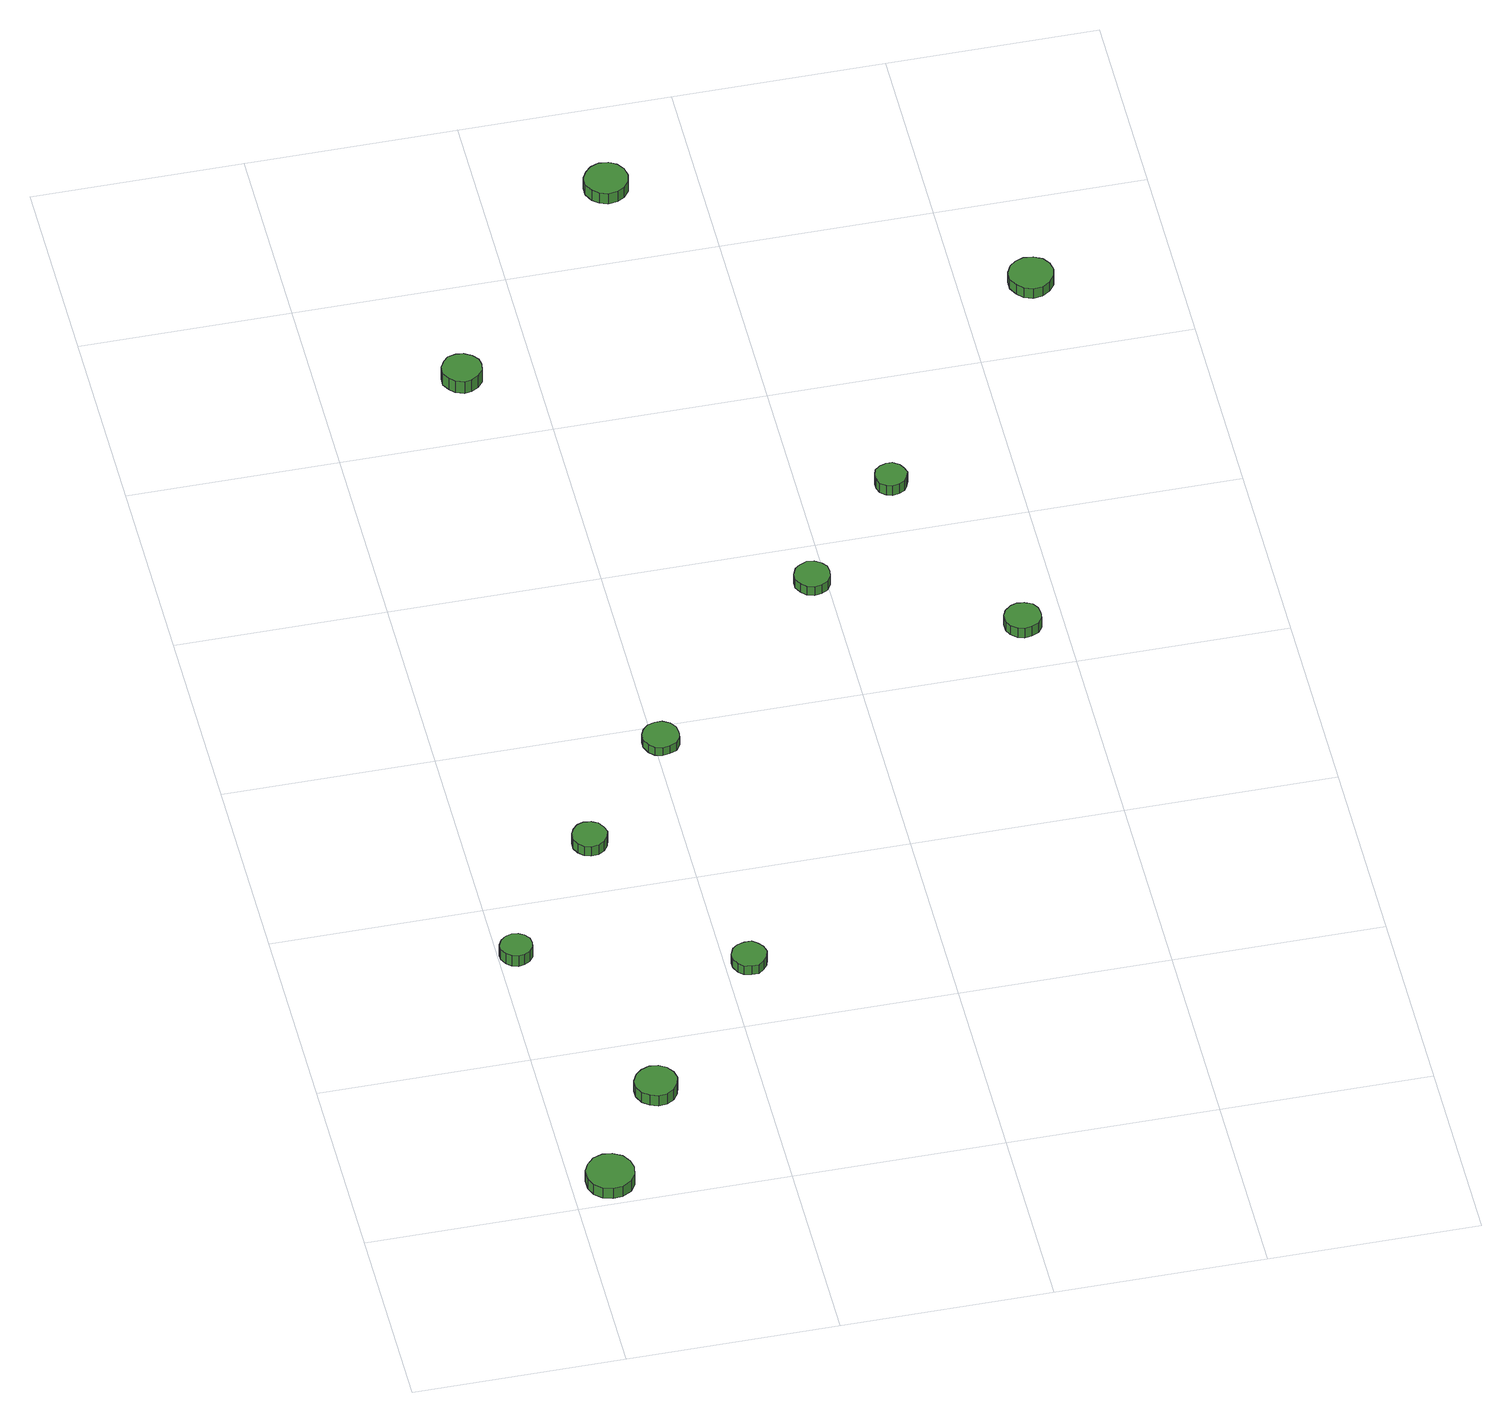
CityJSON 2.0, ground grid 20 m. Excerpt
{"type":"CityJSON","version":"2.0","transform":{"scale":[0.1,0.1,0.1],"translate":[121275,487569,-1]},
"CityObjects":{
"tree1":{"type":"SolitaryVegetationObject","attributes":{"function":"something"},"geometry":[{"type":"MultiSurface","lod":"1","boundaries":[[[0,1,2,3,4,5,6,7,8,9,10,11,12,13,14]],[[15,16,17,18,19,20,21,22,23,24,25,26,27,28,29]],[[0,29,28,1]],[[1,28,27,2]],[[2,27,26,3]],[[3,26,25,4]],[[4,25,24,5]],[[5,24,23,6]],[[6,23,22,7]],[[7,22,21,8]],[[8,21,20,9]],[[9,20,19,10]],[[10,19,18,11]],[[11,18,17,12]],[[12,17,16,13]],[[13,16,15,14]],[[14,15,29,0]]]}]},
"tree2":{"type":"SolitaryVegetationObject","attributes":{"function":"something"},"geometry":[{"type":"MultiSurface","lod":"1","boundaries":[[[30,31,32,33,34,35,36,37,38,39,40,41,42,43,44]],[[45,46,47,48,49,50,51,52,53,54,55,56,57,58,59]],[[30,59,58,31]],[[31,58,57,32]],[[32,57,56,33]],[[33,56,55,34]],[[34,55,54,35]],[[35,54,53,36]],[[36,53,52,37]],[[37,52,51,38]],[[38,51,50,39]],[[39,50,49,40]],[[40,49,48,41]],[[41,48,47,42]],[[42,47,46,43]],[[43,46,45,44]],[[44,45,59,30]]]}]},
"tree3":{"type":"SolitaryVegetationObject","attributes":{"function":"something"},"geometry":[{"type":"MultiSurface","lod":"1","boundaries":[[[60,61,62,63,64,65,66,67,68,69,70,71,72,73,74]],[[75,76,77,78,79,80,81,82,83,84,85,86,87,88,89]],[[60,89,88,61]],[[61,88,87,62]],[[62,87,86,63]],[[63,86,85,64]],[[64,85,84,65]],[[65,84,83,66]],[[66,83,82,67]],[[67,82,81,68]],[[68,81,80,69]],[[69,80,79,70]],[[70,79,78,71]],[[71,78,77,72]],[[72,77,76,73]],[[73,76,75,74]],[[74,75,89,60]]]}]},
"tree4":{"type":"SolitaryVegetationObject","attributes":{"function":"something"},"geometry":[{"type":"MultiSurface","lod":"1","boundaries":[[[90,91,92,93,94,95,96,97,98,99,100,101,102,103,104]],[[105,106,107,108,109,110,111,112,113,114,115,116,117,118,119]],[[90,119,118,91]],[[91,118,117,92]],[[92,117,116,93]],[[93,116,115,94]],[[94,115,114,95]],[[95,114,113,96]],[[96,113,112,97]],[[97,112,111,98]],[[98,111,110,99]],[[99,110,109,100]],[[100,109,108,101]],[[101,108,107,102]],[[102,107,106,103]],[[103,106,105,104]],[[104,105,119,90]]]}]},
"tree5":{"type":"SolitaryVegetationObject","attributes":{"function":"something"},"geometry":[{"type":"MultiSurface","lod":"1","boundaries":[[[120,121,122,123,124,125,126,127,128,129,130,131,132,133,134]],[[135,136,137,138,139,140,141,142,143,144,145,146,147,148,149]],[[120,149,148,121]],[[121,148,147,122]],[[122,147,146,123]],[[123,146,145,124]],[[124,145,144,125]],[[125,144,143,126]],[[126,143,142,127]],[[127,142,141,128]],[[128,141,140,129]],[[129,140,139,130]],[[130,139,138,131]],[[131,138,137,132]],[[132,137,136,133]],[[133,136,135,134]],[[134,135,149,120]]]}]},
"tree6":{"type":"SolitaryVegetationObject","attributes":{"function":"something"},"geometry":[{"type":"MultiSurface","lod":"1","boundaries":[[[150,151,152,153,154,155,156,157,158,159,160,161,162,163,164]],[[165,166,167,168,169,170,171,172,173,174,175,176,177,178,179]],[[150,179,178,151]],[[151,178,177,152]],[[152,177,176,153]],[[153,176,175,154]],[[154,175,174,155]],[[155,174,173,156]],[[156,173,172,157]],[[157,172,171,158]],[[158,171,170,159]],[[159,170,169,160]],[[160,169,168,161]],[[161,168,167,162]],[[162,167,166,163]],[[163,166,165,164]],[[164,165,179,150]]]}]},
"tree7":{"type":"SolitaryVegetationObject","attributes":{"function":"something"},"geometry":[{"type":"MultiSurface","lod":"1","boundaries":[[[180,181,182,183,184,185,186,187,188,189,190,191,192,193,194]],[[195,196,197,198,199,200,201,202,203,204,205,206,207,208,209]],[[180,209,208,181]],[[181,208,207,182]],[[182,207,206,183]],[[183,206,205,184]],[[184,205,204,185]],[[185,204,203,186]],[[186,203,202,187]],[[187,202,201,188]],[[188,201,200,189]],[[189,200,199,190]],[[190,199,198,191]],[[191,198,197,192]],[[192,197,196,193]],[[193,196,195,194]],[[194,195,209,180]]]}]},
"tree8":{"type":"SolitaryVegetationObject","attributes":{"function":"something"}},
"tree9":{"type":"SolitaryVegetationObject","attributes":{"function":"something"},"geometry":[{"type":"MultiSurface","lod":"1","boundaries":[[[210,211,212,213,214,215,216,217,218,219,220,221,222,223,224]],[[225,226,227,228,229,230,231,232,233,234,235,236,237,238,239]],[[210,239,238,211]],[[211,238,237,212]],[[212,237,236,213]],[[213,236,235,214]],[[214,235,234,215]],[[215,234,233,216]],[[216,233,232,217]],[[217,232,231,218]],[[218,231,230,219]],[[219,230,229,220]],[[220,229,228,221]],[[221,228,227,222]],[[222,227,226,223]],[[223,226,225,224]],[[224,225,239,210]]]}]},
"tree10":{"type":"SolitaryVegetationObject","attributes":{"function":"something"},"geometry":[{"type":"MultiSurface","lod":"1","boundaries":[[[240,241,242,243,244,245,246,247,248,249,250,251,252,253,254]],[[255,256,257,258,259,260,261,262,263,264,265,266,267,268,269]],[[240,269,268,241]],[[241,268,267,242]],[[242,267,266,243]],[[243,266,265,244]],[[244,265,264,245]],[[245,264,263,246]],[[246,263,262,247]],[[247,262,261,248]],[[248,261,260,249]],[[249,260,259,250]],[[250,259,258,251]],[[251,258,257,252]],[[252,257,256,253]],[[253,256,255,254]],[[254,255,269,240]]]}]},
"tree11":{"type":"SolitaryVegetationObject","attributes":{"function":"something"},"geometry":[{"type":"MultiSurface","lod":"1","boundaries":[[[270,271,272,273,274,275,276,277,278,279,280,281,282,283,284]],[[285,286,287,288,289,290,291,292,293,294,295,296,297,298,299]],[[270,299,298,271]],[[271,298,297,272]],[[272,297,296,273]],[[273,296,295,274]],[[274,295,294,275]],[[275,294,293,276]],[[276,293,292,277]],[[277,292,291,278]],[[278,291,290,279]],[[279,290,289,280]],[[280,289,288,281]],[[281,288,287,282]],[[282,287,286,283]],[[283,286,285,284]],[[284,285,299,270]]]}]},
"tree12":{"type":"SolitaryVegetationObject","attributes":{"function":"something"},"geometry":[{"type":"MultiSurface","lod":"1","boundaries":[[[300,301,302,303,304,305,306,307,308,309,310,311,312,313,314]],[[315,316,317,318,319,320,321,322,323,324,325,326,327,328,329]],[[300,329,328,301]],[[301,328,327,302]],[[302,327,326,303]],[[303,326,325,304]],[[304,325,324,305]],[[305,324,323,306]],[[306,323,322,307]],[[307,322,321,308]],[[308,321,320,309]],[[309,320,319,310]],[[310,319,318,311]],[[311,318,317,312]],[[312,317,316,313]],[[313,316,315,314]],[[314,315,329,300]]]}]},
"tree13":{"type":"SolitaryVegetationObject","attributes":{"function":"something"},"geometry":[{"type":"MultiSurface","lod":"1","boundaries":[[[330,331,332,333,334,335,336,337,338,339,340,341,342,343,344]],[[345,346,347,348,349,350,351,352,353,354,355,356,357,358,359]],[[330,359,358,331]],[[331,358,357,332]],[[332,357,356,333]],[[333,356,355,334]],[[334,355,354,335]],[[335,354,353,336]],[[336,353,352,337]],[[337,352,351,338]],[[338,351,350,339]],[[339,350,349,340]],[[340,349,348,341]],[[341,348,347,342]],[[342,347,346,343]],[[343,346,345,344]],[[344,345,359,330]]]}]}
},
"vertices":[
[59,30,19],[57,39,19],[52,47,19],[43,52,19],[34,53,19],[25,50,19],[18,43,19],[14,35,19],[14,25,19],[18,16,19],[25,10,19],[34,7,19],[43,8,19],[52,13,19],[57,20,19],[57,20,6],[52,13,6],[43,8,6],[34,7,6],[25,10,6],[18,16,6],[14,25,6],[14,35,6],[18,43,6],[25,50,6],[34,53,6],[43,52,6],[52,47,6],[57,39,6],[59,30,6],
[32,337,19],[31,343,19],[27,348,19],[22,351,19],[16,352,19],[10,350,19],[5,346,19],[2,340,19],[2,334,19],[5,328,19],[10,324,19],[16,322,19],[22,323,19],[27,326,19],[31,331,19],[31,331,6],[27,326,6],[22,323,6],[16,322,6],[10,324,6],[5,328,6],[2,334,6],[2,340,6],[5,346,6],[10,350,6],[16,352,6],[22,351,6],[27,348,6],[31,343,6],[32,337,6],
[123,136,19],[121,144,19],[116,151,19],[109,155,19],[101,156,19],[93,153,19],[87,148,19],[83,140,19],[83,132,19],[87,124,19],[93,119,19],[101,116,19],[109,117,19],[116,121,19],[121,128,19],[121,128,6],[116,121,6],[109,117,6],[101,116,6],[93,119,6],[87,124,6],[83,132,6],[83,140,6],[87,148,6],[93,153,6],[101,156,6],[109,155,6],[116,151,6],[121,144,6],[123,136,6],
[131,464,18],[129,471,18],[125,477,18],[119,480,18],[112,481,18],[106,479,18],[101,474,18],[98,468,18],[98,461,18],[101,455,18],[106,450,18],[112,448,18],[119,449,18],[125,452,18],[129,458,18],[129,458,6],[125,452,6],[119,449,6],[112,448,6],[106,450,6],[101,455,6],[98,461,6],[98,468,6],[101,474,6],[106,479,6],[112,481,6],[119,480,6],[125,477,6],[129,471,6],[131,464,6],
[239,280,18],[237,287,18],[233,292,18],[228,296,18],[221,296,18],[214,294,18],[209,290,18],[206,283,18],[206,277,18],[209,270,18],[214,266,18],[221,264,18],[228,264,18],[233,268,18],[237,273,18],[237,273,7],[233,268,7],[228,264,7],[221,264,7],[214,266,7],[209,270,7],[206,277,7],[206,283,7],[209,290,7],[214,294,7],[221,296,7],[228,296,7],[233,292,7],[237,287,7],[239,280,7],
[223,578,17],[222,585,17],[218,591,17],[211,595,17],[204,595,17],[197,593,17],[192,588,17],[189,582,17],[189,575,17],[192,568,17],[197,563,17],[204,561,17],[211,562,17],[218,565,17],[222,571,17],[222,571,7],[218,565,7],[211,562,7],[204,561,7],[197,563,7],[192,568,7],[189,575,7],[189,582,7],[192,588,7],[197,593,7],[204,595,7],[211,595,7],[218,591,7],[222,585,7],[223,578,7],
[151,1082,21],[150,1089,21],[145,1095,21],[138,1099,21],[131,1100,21],[123,1098,21],[118,1093,21],[114,1086,21],[114,1078,21],[118,1071,21],[123,1066,21],[131,1063,21],[138,1064,21],[145,1068,21],[150,1074,21],[150,1074,6],[145,1068,6],[138,1064,6],[131,1063,6],[123,1066,6],[118,1071,6],[114,1078,6],[114,1086,6],[118,1093,6],[123,1098,6],[131,1100,6],[138,1099,6],[145,1095,6],[150,1089,6],[151,1082,6],
[403,752,18],[402,759,18],[398,764,18],[392,768,18],[385,769,18],[378,766,18],[373,762,18],[370,755,18],[370,748,18],[373,742,18],[378,737,18],[385,735,18],[392,736,18],[398,739,18],[402,745,18],[402,745,7],[398,739,7],[392,736,7],[385,735,7],[378,737,7],[373,742,7],[370,748,7],[370,755,7],[373,762,7],[378,766,7],[385,769,7],[392,768,7],[398,764,7],[402,759,7],[403,752,7],
[336,1296,19],[334,1305,19],[329,1312,19],[322,1316,19],[313,1317,19],[305,1314,19],[299,1308,19],[295,1301,19],[295,1292,19],[299,1284,19],[305,1279,19],[313,1276,19],[322,1277,19],[329,1281,19],[334,1288,19],[334,1288,6],[329,1281,6],[322,1277,6],[313,1276,6],[305,1279,6],[299,1284,6],[295,1292,6],[295,1301,6],[299,1308,6],[305,1314,6],[313,1317,6],[322,1316,6],[329,1312,6],[334,1305,6],[336,1296,6],
[500,861,20],[498,867,20],[495,872,20],[489,876,20],[483,876,20],[477,874,20],[472,870,20],[470,864,20],[470,858,20],[472,852,20],[477,848,20],[483,846,20],[489,847,20],[495,850,20],[498,855,20],[498,855,8],[495,850,8],[489,847,8],[483,846,8],[477,848,8],[472,852,8],[470,858,8],[470,864,8],[472,870,8],[477,874,8],[483,876,8],[489,876,8],[495,872,8],[498,867,8],[500,861,8],
[579,656,19],[578,663,19],[574,669,19],[567,672,19],[560,673,19],[554,671,19],[548,666,19],[545,660,19],[545,652,19],[548,646,19],[554,641,19],[560,639,19],[567,640,19],[574,643,19],[578,649,19],[578,649,7],[574,643,7],[567,640,7],[560,639,7],[554,641,7],[548,646,7],[545,652,7],[545,660,7],[548,666,7],[554,671,7],[560,673,7],[567,672,7],[574,669,7],[578,663,7],[579,656,7],
[688,1090,20],[686,1099,20],[681,1106,20],[673,1110,20],[664,1111,20],[656,1108,20],[650,1103,20],[646,1095,20],[646,1086,20],[650,1078,20],[656,1072,20],[664,1069,20],[673,1070,20],[681,1075,20],[686,1082,20],[686,1082,8],[681,1075,8],[673,1070,8],[664,1069,8],[656,1072,8],[650,1078,8],[646,1086,8],[646,1095,8],[650,1103,8],[656,1108,8],[664,1111,8],[673,1110,8],[681,1106,8],[686,1099,8],[688,1090,8]
]}
